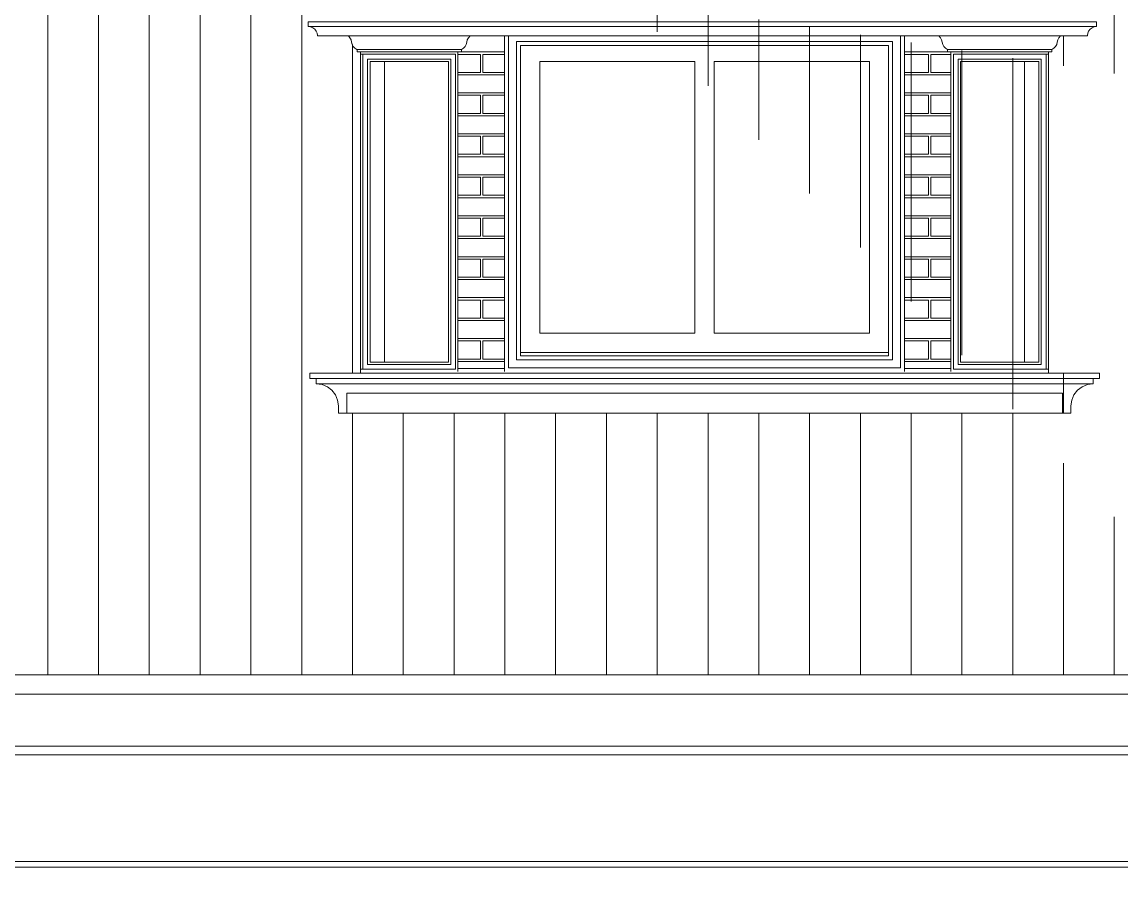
# Model space of a CAD drawing. Header units: millimetres. Extents: x 1177761 to 1329492, y 746793 to 827002.
# Drawn here: x 1286906 to 1290344, y 818801 to 821490 of the extents above; entities that cross this region are included whole.
import ezdxf

# ---------------------------------------------------------------- set-up
doc = ezdxf.new("R2010")
doc.units = ezdxf.units.MM
doc.layers.add('wall', color=5, linetype='Continuous', lineweight=30)

msp = doc.modelspace()

# ---------------------------------------------------------------- hatches: boundary and pattern name
at = {"layer": 'wall', "lineweight": 20, "ltscale": 50}
h = msp.add_hatch(dxfattribs=at)
h.set_pattern_fill('ANSI31', color=250, scale=50, angle=45, style=0)
h.paths.add_polyline_path([(1282147.7, 821879.9), (1282747.7, 821879.9), (1282747.7, 820829.9), (1282147.7, 820829.9)], flags=16)
h.paths.add_polyline_path([(1281638.8, 820829.9), (1281038.8, 820829.9), (1281038.8, 821879.9), (1281638.8, 821879.9)], flags=16)
edge = h.paths.add_edge_path()
edge.add_line((1290348.4, 821768.9), (1290348.4, 824172.7))
edge.add_line((1290348.4, 824172.7), (1289470.4, 824254.9))
edge.add_line((1296661.1, 823007.8), (1293141.3, 823007.8))
edge.add_line((1293141.3, 823007.8), (1291952.5, 824022.5))
edge.add_line((1291952.5, 824022.5), (1291431, 824071.3))
edge.add_line((1291431, 824071.3), (1291431, 820249.5))
edge.add_line((1291431, 820249.5), (1290348.4, 820249.5))
edge.add_line((1290348.4, 820249.5), (1290348.4, 821627.1))
edge.add_line((1296446.1, 820264.8), (1296354.8, 820264.8))
edge.add_line((1296354.8, 820264.8), (1294677.9, 821696.2))
edge.add_line((1294677.9, 821696.2), (1296651.1, 821696.2))
edge.add_line((1296651.1, 821696.2), (1296651.1, 823076.2))
edge.add_line((1285258.9, 822779.5), (1284328.5, 822779.6))
edge.add_line((1284328.5, 822779.6), (1284328.5, 821849.1))
edge.add_line((1284328.5, 821849.1), (1283245.8, 820766.4))
edge.add_line((1283245.8, 820766.4), (1283245.8, 822779.8))
edge.add_line((1283245.8, 822779.8), (1280789, 822780.1))
edge.add_line((1296482.3, 820389.8), (1296375.7, 820389.8))
edge.add_line((1296534.9, 820389.8), (1296482.3, 820389.8))
edge.add_line((1296534.9, 820373.4), (1296534.9, 820389.8))
edge.add_line((1296515.2, 820373.4), (1296534.9, 820373.4))
edge.add_line((1296515.2, 820356.9), (1296515.2, 820373.4))
edge.add_line((1296497.3, 820354.6), (1296515.2, 820356.9))
edge.add_line((1296480.7, 820347.7), (1296497.3, 820354.6))
edge.add_line((1296466.4, 820336.7), (1296480.7, 820347.7))
edge.add_line((1296455.4, 820322.4), (1296466.4, 820336.7))
edge.add_line((1296448.5, 820305.7), (1296455.4, 820322.4))
edge.add_line((1296446.1, 820287.9), (1296448.5, 820305.7))
edge.add_line((1296446.1, 820264.8), (1296446.1, 820287.9))
edge.add_line((1296375.7, 820389.8), (1296375.7, 820869))
edge.add_line((1298121.4, 819448.2), (1277837.4, 819448.2))
edge.add_line((1286488.2, 824008.8), (1285258.9, 822779.5))
edge.add_line((1280621.8, 822207.5), (1277837.4, 819448.2))
edge.add_line((1280789, 822780.1), (1280621.8, 822207.5))
edge.add_line((1289470.4, 824254.9), (1288178.9, 824146.2))
edge.add_line((1288178.9, 824146.2), (1286488.2, 824008.8))
edge.add_line((1293872.9, 816171.9), (1297619.2, 815205.8))
edge.add_line((1293872.9, 816172.4), (1284006.7, 816173.3))
edge.add_line((1284006.7, 816173.3), (1283345.9, 816009.4))
edge.add_line((1283345.9, 816009.4), (1280307.3, 815204.4))
edge.add_line((1280307.3, 815204.4), (1297619.2, 815204.4))
edge.add_line((1298121.4, 819448.2), (1296375.7, 820869))
edge.add_line((1290348.4, 821627.1), (1290339.8, 821627.1))
edge.add_line((1290339.8, 821627.1), (1290339.8, 821567.6))
edge.add_arc((1290352.9, 821504.6), 64.3, 101.6752, 156.3199)
edge.add_arc((1290246.2, 821533.8), 47.9, 292.9359, 355.9382, ccw=False)
edge.add_line((1290264.8, 821489.7), (1290264.8, 821475.3))
edge.add_arc((1290264.8, 821446.5), 28.8, 89.9428, 180.1719)
edge.add_line((1290236.1, 821446.4), (1290153, 821446.4))
edge.add_arc((1290169.7, 821423), 28.7, 125.4835, 179.5959)
edge.add_arc((1290115.2, 821428.3), 26.2, 292.0986, 348.7844, ccw=False)
edge.add_line((1290125.1, 821404), (1290125.1, 821396.4))
edge.add_line((1290125.1, 821396.4), (1290114.4, 821396.4))
edge.add_line((1290114.4, 821396.4), (1290114.4, 820391.4))
edge.add_line((1290114.4, 820391.4), (1290273.6, 820391.4))
edge.add_line((1290273.6, 820391.4), (1290273.6, 820375))
edge.add_line((1290273.6, 820375), (1290253.8, 820375))
edge.add_line((1290253.8, 820375), (1290253.8, 820358.5))
edge.add_arc((1290255, 820288.2), 70.3, 90.993, 179.007)
edge.add_line((1290184.7, 820289.4), (1290184.7, 820266.4))
edge.add_line((1290184.7, 820266.4), (1289039.8, 820266.4))
edge.add_line((1289039.8, 820266.4), (1289039, 820266.4))
edge.add_line((1289039, 820266.4), (1287894.1, 820266.4))
edge.add_line((1287894.1, 820266.4), (1287894.1, 820289.4))
edge.add_arc((1287823.8, 820288.2), 70.3, 0.993, 89.007)
edge.add_line((1287825, 820358.5), (1287825, 820375))
edge.add_line((1287825, 820375), (1287805.3, 820375))
edge.add_line((1287805.3, 820375), (1287805.3, 820391.4))
edge.add_line((1287805.3, 820391.4), (1287964.4, 820391.4))
edge.add_line((1287964.4, 820391.4), (1287964.4, 821396.4))
edge.add_line((1287964.4, 821396.4), (1287953.7, 821396.4))
edge.add_line((1287953.7, 821396.4), (1287953.7, 821404))
edge.add_arc((1287963.6, 821428.3), 26.2, 191.2156, 247.9014, ccw=False)
edge.add_arc((1287909.2, 821423), 28.7, 0.4041, 54.5165)
edge.add_line((1287925.8, 821446.4), (1287842.8, 821446.4))
edge.add_arc((1287814, 821446.5), 28.8, 359.8281, 450.0572)
edge.add_line((1287814, 821475.3), (1287814, 821489.7))
edge.add_arc((1287832.7, 821533.8), 47.9, 184.0618, 247.0641, ccw=False)
edge.add_arc((1287726, 821504.6), 64.3, 23.6801, 78.3248)
edge.add_line((1287739, 821567.6), (1287739, 821627.1))
edge.add_line((1287739, 821627.1), (1287689.4, 821627.1))
edge.add_line((1287689.4, 821627.1), (1287689.4, 821727.8))
edge.add_line((1287689.4, 821727.8), (1289039.4, 823077.8))
edge.add_line((1289039.4, 823077.8), (1290348.4, 821768.9))
at = {"layer": 'wall', "lineweight": 20, "ltscale": 2}
h = msp.add_hatch(dxfattribs=at)
h.set_pattern_fill('AR18', color=251, scale=20, style=0)
h.set_pattern_definition([(0, (-298353.43, 1431884.34), (100, 64), [192.5, -7.5]), (0, (-298453.43, 1431891.84), (100, 64), [192.5, -7.5]), (90, (-298353.43, 1431884.34), (-100, 64), [-71.5, 56.5]), (90, (-298360.93, 1431884.34), (-100, 64), [-71.5, 56.5])])
h.paths.add_polyline_path([(1289807.9, 821394.8), (1289797.3, 821394.8), (1289797.3, 821402.4), (1289790.9, 821406.2), (1289785.7, 821411.5), (1289782.2, 821418.1), (1289780.5, 821425.3), (1289778.9, 821432.5), (1289775.3, 821439), (1289770.2, 821444.3), (1289769.3, 821444.8), (1289662.8, 821444.8), (1289662.8, 820404.8), (1289807.9, 820404.8)])
h.paths.add_polyline_path([(1288412.8, 821444.8), (1288305.6, 821444.8), (1288304.7, 821444.3), (1288299.6, 821439), (1288296, 821432.5), (1288294.4, 821425.3), (1288292.7, 821418.1), (1288289.2, 821411.5), (1288284, 821406.2), (1288277.6, 821402.4), (1288277.6, 821394.8), (1288267, 821394.8), (1288267, 820404.8), (1288412.8, 820404.8)])

# ---------------------------------------------------------------- linework, layer by layer
at = {"layer": 'wall', "color": 250, "lineweight": 20, "ltscale": 50}
for p, q in [((1287800.5, 821475.3), (1287800.5, 821489.7)), ((1287800.5, 821489.7), (1290264.8, 821489.7)), ((1287807.9, 821474.4), (1287800.5, 821475.3)), ((1287800.5, 821475.3), (1290264.8, 821475.3)), ((1287814.9, 821471.6), (1287807.9, 821474.4)), ((1287820.8, 821467.2), (1287814.9, 821471.6)), ((1290244.5, 821467.2), (1290250.5, 821471.6)), ((1290250.5, 821471.6), (1290257.4, 821474.4)), ((1290257.4, 821474.4), (1290264.8, 821475.3)), ((1290264.8, 821475.3), (1290264.8, 821489.7)), ((1287825.4, 821461.3), (1287820.8, 821467.2)), ((1287828.3, 821454.4), (1287825.4, 821461.3)), ((1287829.3, 821447), (1287828.3, 821454.4)), ((1287829.3, 821446.4), (1287829.3, 821447)), ((1287829.3, 821446.4), (1290236.1, 821446.4)), ((1287925.9, 821445.9), (1287925, 821446.4)), ((1287931, 821440.6), (1287925.9, 821445.9)), ((1287934.6, 821434.1), (1287931, 821440.6)), ((1288297.6, 821434.1), (1288301.1, 821440.6)), ((1288301.1, 821440.6), (1288306.3, 821445.9)), ((1288306.3, 821445.9), (1288307.1, 821446.4)), ((1289771.8, 821445.9), (1289770.9, 821446.4)), ((1289776.9, 821440.6), (1289771.8, 821445.9)), ((1289780.4, 821434.1), (1289776.9, 821440.6)), ((1290143.5, 821434.1), (1290147, 821440.6)), ((1290147, 821440.6), (1290152.2, 821445.9)), ((1290152.2, 821445.9), (1290153, 821446.4)), ((1290236.1, 821447), (1290237, 821454.4)), ((1290236.1, 821446.4), (1290236.1, 821447)), ((1290237, 821454.4), (1290239.9, 821461.3)), ((1290239.9, 821461.3), (1290244.5, 821467.2)), ((1287936.2, 821426.8), (1287934.6, 821434.1)), ((1287937.9, 821419.6), (1287936.2, 821426.8)), ((1287941.4, 821413.1), (1287937.9, 821419.6)), ((1287946.6, 821407.8), (1287941.4, 821413.1)), ((1287952.9, 821404), (1287946.6, 821407.8)), ((1287953, 821396.4), (1287953, 821404)), ((1287953, 821404), (1288279.2, 821404)), ((1288279.2, 821404), (1288285.6, 821407.8)), ((1288279.2, 821396.4), (1288279.2, 821404)), ((1288285.6, 821407.8), (1288290.7, 821413.1)), ((1288290.7, 821413.1), (1288294.3, 821419.6)), ((1288294.3, 821419.6), (1288295.9, 821426.8)), ((1288295.9, 821426.8), (1288297.6, 821434.1)), ((1289782.1, 821426.8), (1289780.4, 821434.1)), ((1289783.8, 821419.6), (1289782.1, 821426.8)), ((1289787.3, 821413.1), (1289783.8, 821419.6)), ((1289792.4, 821407.8), (1289787.3, 821413.1)), ((1289798.8, 821404), (1289792.4, 821407.8)), ((1289798.8, 821396.4), (1289798.8, 821404)), ((1290125.1, 821404), (1289798.8, 821404)), ((1290125.1, 821404), (1290131.5, 821407.8)), ((1290125.1, 821396.4), (1290125.1, 821404)), ((1290131.5, 821407.8), (1290136.6, 821413.1)), ((1290136.6, 821413.1), (1290140.1, 821419.6)), ((1290140.1, 821419.6), (1290141.8, 821426.8)), ((1290141.8, 821426.8), (1290143.5, 821434.1)), ((1287953, 821396.4), (1288279.2, 821396.4)), ((1287963.6, 821388.9), (1287963.6, 821396.4)), ((1287963.6, 820403.9), (1287963.6, 821388.9)), ((1287971.1, 821388.9), (1287963.6, 821388.9)), ((1287971.1, 820403.9), (1287971.1, 821388.9)), ((1287971.1, 821388.9), (1288261.1, 821388.9)), ((1287986.1, 821373.9), (1287986.1, 820418.9)), ((1288246.1, 821373.9), (1287986.1, 821373.9)), ((1288246.1, 820418.9), (1288246.1, 821373.9)), ((1288261.1, 821388.9), (1288261.1, 820403.9)), ((1288268.6, 821396.4), (1288268.6, 820396.4)), ((1290125.1, 821396.4), (1289798.8, 821396.4)), ((1289809.5, 821396.4), (1289809.5, 820396.4)), ((1290106.9, 821388.9), (1289817, 821388.9)), ((1289817, 821388.9), (1289817, 820403.9)), ((1289832, 821373.9), (1290091.9, 821373.9)), ((1289832, 820418.9), (1289832, 821373.9)), ((1290091.9, 821373.9), (1290091.9, 820418.9)), ((1290106.9, 820403.9), (1290106.9, 821388.9)), ((1290106.9, 821388.9), (1290114.4, 821388.9)), ((1290114.4, 821388.9), (1290114.4, 821396.4)), ((1290114.4, 820403.9), (1290114.4, 821388.9)), ((1287993.6, 820426.4), (1287993.6, 821366.4)), ((1288238.6, 821366.4), (1287993.6, 821366.4)), ((1288039.4, 821366.4), (1288039.4, 820426.4)), ((1288238.6, 820426.4), (1288238.6, 821366.4)), ((1289839.5, 821366.4), (1290084.4, 821366.4)), ((1289839.5, 820426.4), (1289839.5, 821366.4)), ((1290039.4, 821366.4), (1290039.4, 820426.4)), ((1290084.4, 820426.4), (1290084.4, 821366.4)), ((1287986.1, 820418.9), (1288246.1, 820418.9)), ((1287993.6, 820426.4), (1288238.6, 820426.4)), ((1288414.4, 820406.4), (1288268.6, 820406.4)), ((1289651.9, 820408.9), (1288426.9, 820408.9)), ((1289809.5, 820406.4), (1289664.4, 820406.4)), ((1290091.9, 820418.9), (1289832, 820418.9)), ((1290084.4, 820426.4), (1289839.5, 820426.4)), ((1287806, 820375), (1287806, 820391.4)), ((1287806, 820391.4), (1287858.7, 820391.4)), ((1287806, 820391.4), (1290273.6, 820391.4)), ((1287825.8, 820375), (1287806, 820375)), ((1287806, 820375), (1290273.6, 820375)), ((1287825.8, 820358.5), (1287825.8, 820375)), ((1287825.8, 820375), (1290253.8, 820375)), ((1287858.7, 820391.4), (1290220.9, 820391.4)), ((1287971.1, 820403.9), (1287963.6, 820403.9)), ((1287963.6, 820391.4), (1287963.6, 820403.9)), ((1288261.1, 820403.9), (1287971.1, 820403.9)), ((1289817, 820403.9), (1290106.9, 820403.9)), ((1290106.9, 820403.9), (1290114.4, 820403.9)), ((1290114.4, 820391.4), (1290114.4, 820403.9)), ((1290273.6, 820391.4), (1290220.9, 820391.4)), ((1290253.8, 820358.5), (1290253.8, 820375)), ((1290253.8, 820375), (1290273.6, 820375)), ((1290273.6, 820375), (1290273.6, 820391.4)), ((1287843.7, 820356.2), (1287825.8, 820358.5)), ((1287825.8, 820358.5), (1290253.8, 820358.5)), ((1287860.3, 820349.3), (1287843.7, 820356.2)), ((1287874.6, 820338.3), (1287860.3, 820349.3)), ((1287885.6, 820324), (1287874.6, 820338.3)), ((1290194, 820324), (1290205, 820338.3)), ((1290205, 820338.3), (1290219.3, 820349.3)), ((1290219.3, 820349.3), (1290235.9, 820356.2)), ((1290235.9, 820356.2), (1290253.8, 820358.5)), ((1287892.5, 820307.3), (1287885.6, 820324)), ((1287894.9, 820289.4), (1287892.5, 820307.3)), ((1287921.2, 820328.9), (1287921.2, 820266.4)), ((1287921.2, 820328.9), (1290158.4, 820328.9)), ((1290158.4, 820328.9), (1290158.4, 820266.4)), ((1290184.7, 820289.4), (1290187.1, 820307.3)), ((1290187.1, 820307.3), (1290194, 820324)), ((1287894.9, 820266.4), (1287894.9, 820289.4)), ((1290184.7, 820266.4), (1290184.7, 820289.4)), ((1287921.2, 820266.4), (1287894.9, 820266.4)), ((1287894.9, 820266.4), (1290184.7, 820266.4)), ((1287921.2, 820266.4), (1290158.4, 820266.4)), ((1290158.4, 820266.4), (1290184.7, 820266.4))]:
    msp.add_line(p, q, dxfattribs=at)
at = {"layer": 'wall', "color": 250, "lineweight": 20}
for p, q in [((1288414.4, 820396.4), (1288414.4, 821446.4)), ((1288426.9, 820408.9), (1288426.9, 821446.4)), ((1289651.9, 821446.4), (1289651.9, 820408.9)), ((1289664.4, 821446.4), (1289664.4, 820396.4)), ((1298168.8, 819448.2), (1277823.8, 819448.2)), ((1298168.8, 819448.2), (1277823.8, 819448.2)), ((1298168.8, 819388.4), (1277823.8, 819388.4)), ((1298049.2, 819225.3), (1277943.4, 819225.3)), ((1298049.2, 819198.2), (1277943.4, 819198.2)), ((1298010.6, 818864.8), (1277982, 818864.8)), ((1297787.5, 818847.5), (1278205.1, 818847.5))]:
    msp.add_line(p, q, dxfattribs=at)
at = {"layer": 'wall', "color": 250, "lineweight": 20, "ltscale": 50}
for points in [[(1288451.9, 821428.9), (1289626.9, 821428.9), (1289626.9, 820433.9), (1288451.9, 820433.9)], [(1289614.4, 821416.4), (1288464.4, 821416.4), (1288464.4, 820456.4), (1289614.4, 820456.4)], [(1289009.4, 820516.4), (1288524.4, 820516.4), (1288524.4, 821366.4), (1289009.4, 821366.4)], [(1289069.4, 821366.4), (1289554.4, 821366.4), (1289554.4, 820516.4), (1289069.4, 820516.4)], [(1289614.4, 820446.4), (1288464.4, 820446.4), (1288464.4, 820456.4), (1289614.4, 820456.4)]]:
    msp.add_lwpolyline(points, close=True, dxfattribs=at)

doc.saveas('drawing.dxf')
